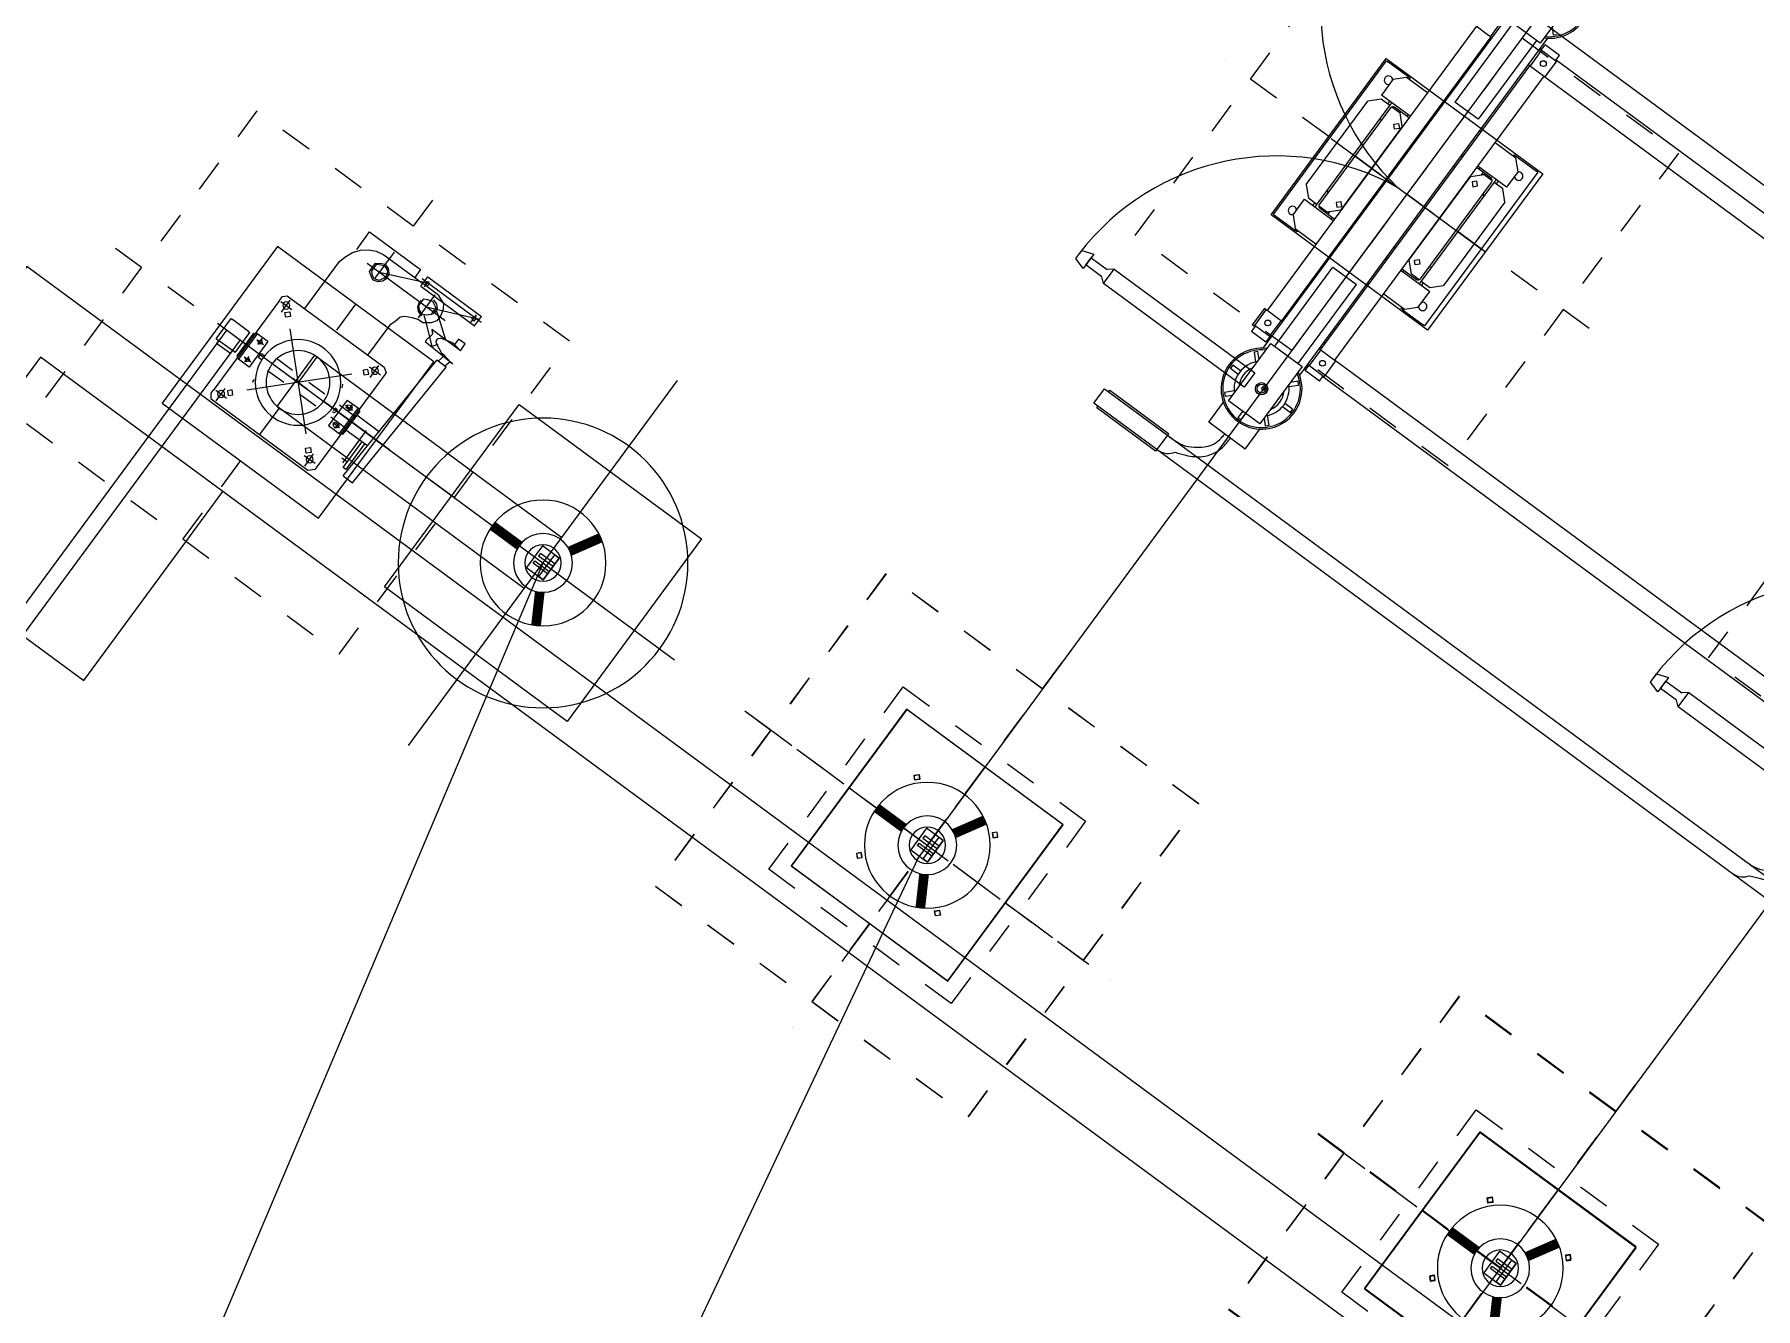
# Model space of a CAD drawing. Header units: metres. Extents: x 432095 to 435012, y 2470938 to 2473256.
# Drawn here: x 433752.63 to 433757.95, y 2471306.19 to 2471310.12 of the extents above; entities that cross this region are included whole.
import ezdxf

# ---------------------------------------------------------------- set-up
doc = ezdxf.new("R2010")
doc.units = ezdxf.units.M
doc.header["$MEASUREMENT"] = 0
doc.set_wipeout_variables(frame=1)
for name, pattern in [('MB D$0$DASHDOT', [1, 0.5, -0.25, 0, -0.25]), ('MB D$0$DASHED', [19.05, 12.7, -6.35]), ('MB D$0$HIDDEN', [0.375, 0.25, -0.125])]:
    doc.linetypes.add(name, pattern=pattern)
doc.layers.add('cong trinh tram 110kv', color=7, linetype='Continuous', lineweight=5)
doc.layers.add('MB D$0$net dut du kien lam', color=8, linetype='MB D$0$HIDDEN', lineweight=20)
doc.layers.add('MB D$0$4-Net thay', color=4, linetype='Continuous')
doc.layers.add('MB D$0$muong cap', color=4, linetype='Continuous')

# ---------------------------------------------------------------- blocks, each defined once
blk = doc.blocks.new('MB D$0$Mong TB')
at = {"layer": 'cong trinh tram 110kv', "linetype": 'MB D$0$HIDDEN', "ltscale": 1.5}
for p, q in [((0, -700.1), (0, 699.9)), ((700, -0.1), (-700, -0.1))]:
    blk.add_line(p, q, dxfattribs=at)
at = {"layer": 'cong trinh tram 110kv', "linetype": 'MB D$0$HIDDEN'}
blk.add_lwpolyline([(-600, -600.1), (600, -600.1), (600, 599.9), (-600, 599.9)], close=True, dxfattribs=at)
at = {"layer": 'cong trinh tram 110kv'}
for points in [[(-300, -300.1), (300, -300.1), (300, 299.9), (-300, 299.9)], [(-150, 160.5), (-139.4, 149.9), (-150, 139.3), (-160.6, 149.9)], [(150, 160.5), (139.4, 149.9), (150, 139.3), (160.6, 149.9)], [(-150, -160.7), (-139.4, -150.1), (-150, -139.5), (-160.6, -150.1)], [(150, -160.7), (139.4, -150.1), (150, -139.5), (160.6, -150.1)]]:
    blk.add_lwpolyline(points, close=True, dxfattribs=at)
blk = doc.blocks.new('*U37')
at = {"color": 8}
blk.add_wipeout([(950, -140), (950, 680), (-250, 680), (-250, -140)], dxfattribs=at).dxf.layer = 'MB D$0$4-Net thay'
at = {"layer": 'MB D$0$4-Net thay', "color": 8}
for centre in [(0, 260), (700, 260)]:
    blk.add_circle(centre, 10, dxfattribs=at)
blk = doc.blocks.new('*U38')
at = {"layer": 'MB D$0$muong cap', "color": 0, "linetype": 'ByBlock', "lineweight": -2, "transparency": 16777216}
blk.add_blockref('*U37', (3618, 0), dxfattribs=at)
blk = doc.blocks.new('MB D$0$CSV')
at = {"layer": 'cong trinh tram 110kv', "linetype": 'MB D$0$DASHDOT', "ltscale": 0.5}
for p, q in [((0, 445.8), (0, -445.8)), ((619.8, 0), (-619.8, 0))]:
    blk.add_line(p, q, dxfattribs=at)
at = {"layer": 'cong trinh tram 110kv', "linetype": 'MB D$0$DASHED'}
blk.add_lwpolyline([(349.8, -349.8), (349.8, -349.8), (349.8, 349.8), (-349.8, 349.8), (-349.8, -349.8), (349.8, -349.8)], dxfattribs=at)
at = {"layer": 'cong trinh tram 110kv', "linetype": 'ByBlock', "ltscale": 0.1, "const_width": 30}
for points in [[(-45.4, 78.6), (-97.2, 168.3)], [(90.7, 0), (194.4, 0)], [(-45.4, -78.6), (-97.2, -168.3)]]:
    blk.add_lwpolyline(points, dxfattribs=at)
at = {"layer": 'cong trinh tram 110kv', "linetype": 'ByBlock', "ltscale": 0.1}
for points in [[(-30.9, 41.5), (33.1, 41.5), (33.1, -41.5), (-30.9, -41.5)], [(-30.9, -41.5), (-14.4, -41.5), (-14.4, 41.5), (-30.9, 41.5)], [(-30.9, 19), (24.1, 19), (24.1, 9.9), (-30.9, 9.9)], [(-30.9, -19), (24.1, -19), (24.1, -9.9), (-30.9, -9.9)]]:
    blk.add_lwpolyline(points, close=True, dxfattribs=at)
for radius in [194.4, 90.7, 56.4]:
    blk.add_circle((0, 0), radius, dxfattribs=at)
blk = doc.blocks.new('MB D$0$MBA 63')
blk.add_lwpolyline([(98299.6, 25212.3), (99024.7, 25212.3), (99024.7, 25912.5), (98299.6, 25912.5)], close=True)
at = {"layer": 'MB D$0$net dut du kien lam', "color": 0, "linetype": 'ByBlock', "ltscale": 3}
for points in [[(106699.6, 25012.3), (106699.6, 36012.3), (98099.6, 36012.3), (98099.6, 25012.3)], [(106499.6, 25212.3), (106499.6, 35812.3), (98299.6, 35812.3), (98299.6, 25212.3)]]:
    blk.add_lwpolyline(points, close=True, dxfattribs=at)
blk = doc.blocks.new('72kv')
at = {"layer": 'cong trinh tram 110kv', "ltscale": 0.2}
for p, q in [((34220.8, 44710.3), (34220.8, 46462.8)), ((33520.8, 45958.8), (34920.8, 45958.8))]:
    blk.add_line(p, q, dxfattribs=at)
at = {"layer": 'cong trinh tram 110kv'}
for p, q in [((34122.8, 45958.8), (34122.8, 45010.4)), ((34318.8, 45010.4), (34318.8, 45958.8)), ((34122.8, 45010.4), (34318.8, 45010.4))]:
    blk.add_line(p, q, dxfattribs=at)
at = {"layer": 'cong trinh tram 110kv', "linetype": 'ByBlock', "lineweight": -2}
for p, q in [((34071.3, 45338.5), (34530.2, 45359.1)), ((34220.8, 45369.4), (34220.8, 45116.8)), ((34550.8, 45359.1), (34530.2, 45353.9)), ((34530.2, 45359.1), (34530.2, 45323)), ((34555.9, 45259.7), (34550.8, 45369.4)), ((34550.8, 45359.1), (34550.8, 45369.4)), ((34555.9, 45333.3), (34550.8, 45359.1)), ((34597.2, 45364.3), (34602.3, 45338.5)), ((34597.2, 45364.3), (34623, 45364.3)), ((34597.2, 45364.3), (34597.2, 45254.6)), ((34623, 45364.3), (34623, 45338.5)), ((34643.6, 45199.3), (34710.6, 45353.9)), ((34684.8, 45147.7), (34684.8, 45353.9)), ((34684.8, 45353.9), (34720.9, 45353.9)), ((34705.5, 45364.3), (34705.5, 45137.4)), ((34720.9, 45147.7), (34720.9, 45353.9)), ((34071.3, 45302.4), (34071.3, 45338.5)), ((34071.3, 45302.4), (34530.2, 45323)), ((34189.8, 45307.5), (34189.8, 45225)), ((34246.6, 45312.7), (34246.6, 45225)), ((34530.2, 45328.2), (34555.9, 45333.3)), ((34555.9, 45333.3), (34555.9, 45323)), ((34555.9, 45323), (34571.4, 45292.1)), ((34602.3, 45328.2), (34592, 45292.1)), ((34638.4, 45250.8), (34597.2, 45307.5)), ((34602.3, 45338.5), (34602.3, 45328.2)), ((34623, 45338.5), (34602.3, 45338.5)), ((34684.8, 45338.5), (34715.8, 45338.5)), ((34700.3, 45343.6), (34695.2, 45343.6)), ((34695.2, 45343.6), (34695.2, 45338.5)), ((34695.2, 45338.5), (34695.2, 45338.5)), ((34695.2, 45338.5), (34700.3, 45333.3)), ((34705.5, 45343.6), (34700.3, 45343.6)), ((34700.3, 45333.3), (34705.5, 45338.5)), ((34710.6, 45338.5), (34705.5, 45343.6)), ((34705.5, 45338.5), (34710.6, 45338.5)), ((34189.8, 45297.2), (34091.9, 45297.2)), ((34091.9, 45297.2), (34091.9, 45286.9)), ((34091.9, 45286.9), (34189.8, 45286.9)), ((34225.9, 45276.6), (34102.2, 45276.6)), ((34112.5, 45286.9), (34112.5, 45266.3)), ((34571.4, 45297.2), (34555.9, 45286.9)), ((34555.9, 45286.9), (34602.3, 45230.2)), ((34561.1, 45259.7), (34555.9, 45259.7)), ((34586.9, 45264.9), (34561.1, 45259.7)), ((34571.4, 45292.1), (34576.6, 45286.9)), ((34576.6, 45286.9), (34586.9, 45286.9)), ((34586.9, 45286.9), (34592, 45292.1)), ((34592, 45259.7), (34586.9, 45264.9)), ((34597.2, 45254.6), (34592, 45259.7)), ((34628.1, 45250.8), (34612.7, 45240.5)), ((34648.8, 45250.8), (34628.1, 45250.8)), ((34653.9, 45230.2), (34638.4, 45250.8)), ((34643.6, 45271.4), (34643.6, 44972.4)), ((34669.4, 45245.7), (34648.8, 45250.8)), ((34684.8, 45235.3), (34669.4, 45245.7)), ((34035.2, 45219.9), (34019.7, 45204.4)), ((34019.7, 45204.4), (34019.7, 44848.6)), ((34045.5, 45219.9), (34035.2, 45219.9)), ((34390.9, 45219.9), (34045.5, 45219.9)), ((34050.9, 45168), (34050.9, 45209.3)), ((34169.2, 45173.5), (34169.2, 45219.9)), ((34267.2, 45219.9), (34169.2, 45219.9)), ((34267.2, 45214.7), (34169.2, 45214.7)), ((34174.4, 45219.9), (34174.4, 45225)), ((34262, 45225), (34174.4, 45225)), ((34179.5, 45199.3), (34174.4, 45194.1)), ((34195, 45194.1), (34174.4, 45194.1)), ((34174.4, 45194.1), (34179.5, 45183.8)), ((34184.7, 45199.3), (34179.5, 45199.3)), ((34184.7, 45178.6), (34184.7, 45204.4)), ((34189.8, 45199.3), (34184.7, 45199.3)), ((34189.8, 45194.1), (34189.8, 45199.3)), ((34189.8, 45183.8), (34189.8, 45194.1)), ((34195, 45219.9), (34195, 45225)), ((34195, 45163.2), (34195, 45219.9)), ((34241.4, 45219.9), (34241.4, 45225)), ((34241.4, 45163.2), (34241.4, 45219.9)), ((34267.2, 45194.1), (34241.4, 45194.1)), ((34251.7, 45199.3), (34246.6, 45199.3)), ((34246.6, 45199.3), (34246.6, 45194.1)), ((34246.6, 45194.1), (34246.6, 45183.8)), ((34251.7, 45178.6), (34251.7, 45204.4)), ((34256.9, 45199.3), (34251.7, 45199.3)), ((34262, 45194.1), (34256.9, 45199.3)), ((34256.9, 45183.8), (34262, 45194.1)), ((34262, 45219.9), (34262, 45225)), ((34267.2, 45173.5), (34267.2, 45219.9)), ((34406.4, 45219.9), (34390.9, 45219.9)), ((34390.9, 45168), (34390.9, 45209.3)), ((34416.7, 45204.4), (34406.4, 45219.9)), ((34416.7, 45194.1), (34416.7, 45204.4)), ((34416.7, 44848.6), (34416.7, 45194.1)), ((34592, 45183.8), (34597.2, 45199.3)), ((34612.7, 45240.5), (34597.2, 45219.9)), ((34597.2, 45219.9), (34597.2, 45199.3)), ((34602.3, 45230.2), (34617.8, 45209.6)), ((34602.3, 45199.3), (34690, 45199.3)), ((34612.7, 45204.4), (34617.8, 45188.9)), ((34623, 45214.7), (34617.8, 45204.4)), ((34617.8, 45204.4), (34623, 45188.9)), ((34633.3, 45225), (34623, 45214.7)), ((34643.6, 45225), (34633.3, 45225)), ((34638.4, 45230.2), (34638.4, 45225)), ((34659.1, 45230.2), (34643.6, 45230.2)), ((34659.1, 45225), (34643.6, 45225)), ((34648.8, 45230.2), (34648.8, 45225)), ((34669.4, 45219.9), (34659.1, 45230.2)), ((34664.2, 45214.7), (34659.1, 45225)), ((34669.4, 45204.4), (34664.2, 45214.7)), ((34664.2, 45188.9), (34669.4, 45204.4)), ((34674.5, 45204.4), (34669.4, 45219.9)), ((34684.8, 45235.3), (34695.2, 45209.6)), ((34695.2, 45209.6), (34695.2, 45147.7)), ((34025.2, 45188.6), (34071.6, 45188.6)), ((34267.2, 45173.5), (34169.2, 45173.5)), ((34179.5, 45183.8), (34184.7, 45183.8)), ((34184.7, 45183.8), (34189.8, 45183.8)), ((34220.8, 45168.3), (34210.5, 45163.2)), ((34210.5, 45163.2), (34210.5, 45158)), ((34220.8, 45158), (34215.6, 45158)), ((34225.9, 45163.2), (34220.8, 45168.3)), ((34225.9, 45158), (34225.9, 45163.2)), ((34246.6, 45183.8), (34251.7, 45183.8)), ((34251.7, 45183.8), (34256.9, 45183.8)), ((34365.2, 45188.6), (34411.6, 45188.6)), ((34416.7, 45142.5), (34535.3, 45142.5)), ((34535.3, 45142.5), (34550.8, 45147.7)), ((34550.8, 45147.7), (34571.4, 45152.8)), ((34571.4, 45152.8), (34581.7, 45163.2)), ((34581.7, 45163.2), (34592, 45183.8)), ((34617.8, 45188.9), (34628.1, 45178.6)), ((34623, 45188.9), (34633.3, 45178.6)), ((34628.1, 45178.6), (34643.6, 45173.5)), ((34633.3, 45178.6), (34643.6, 45178.6)), ((34638.4, 45178.6), (34638.4, 45173.5)), ((34643.6, 45178.6), (34659.1, 45178.6)), ((34643.6, 45018.8), (34705.5, 45158)), ((34648.8, 45178.6), (34648.8, 45173.5)), ((34659.1, 45178.6), (34664.2, 45188.9)), ((34684.8, 45147.7), (34720.9, 45147.7)), ((34690, 45158), (34710.6, 45158)), ((34705.5, 45163.2), (34695.2, 45163.2)), ((34695.2, 45163.2), (34695.2, 45158)), ((34695.2, 45158), (34695.2, 45158)), ((34695.2, 45158), (34705.5, 45152.8)), ((34695.2, 45121.9), (34695.2, 45147.7)), ((34710.6, 45158), (34705.5, 45163.2)), ((34705.5, 45163.2), (34705.5, 45163.2)), ((34705.5, 45152.8), (34705.5, 45158)), ((34705.5, 45158), (34710.6, 45158)), ((34339.4, 45137.4), (34107.3, 44905.3)), ((34339.4, 44900.2), (34107.3, 45132.2)), ((34195, 45044.6), (34195, 45106.4)), ((34241.4, 45044.6), (34241.4, 45106.4)), ((34298.1, 45132.2), (34287.8, 45137.4)), ((34695.2, 44998.2), (34695.2, 45121.9)), ((34726.1, 45116.8), (34695.2, 45116.8)), ((34726.1, 45116.8), (34695.2, 45116.8)), ((34726.1, 44920.8), (34726.1, 45116.8)), ((34726.1, 44920.8), (34726.1, 45116.8)), ((34220.8, 45054.9), (34220.8, 44998.2)), ((34617.8, 45034.3), (34612.7, 45018.8)), ((34628.1, 45044.6), (34617.8, 45034.3)), ((34623, 45034.3), (34617.8, 45018.8)), ((34633.3, 45039.4), (34623, 45034.3)), ((34643.6, 45049.7), (34628.1, 45044.6)), ((34643.6, 45044.6), (34633.3, 45039.4)), ((34638.4, 45049.7), (34638.4, 45044.6)), ((34659.1, 45044.6), (34643.6, 45049.7)), ((34659.1, 45039.4), (34643.6, 45044.6)), ((34653.9, 45049.7), (34653.9, 45044.6)), ((34669.4, 45034.3), (34659.1, 45044.6)), ((34664.2, 45034.3), (34659.1, 45039.4)), ((34669.4, 45018.8), (34664.2, 45034.3)), ((34674.5, 45018.8), (34669.4, 45034.3)), ((34195, 44920.8), (34195, 44982.7)), ((34241.4, 44920.8), (34241.4, 44982.7)), ((34612.7, 45018.8), (34617.8, 45008.5)), ((34617.8, 45018.8), (34623, 45008.5)), ((34617.8, 45008.5), (34628.1, 44993)), ((34623, 45008.5), (34633.3, 44998.2)), ((34628.1, 44993), (34643.6, 44993)), ((34633.3, 44998.2), (34643.6, 44998.2)), ((34638.4, 44998.2), (34638.4, 44993)), ((34643.6, 44998.2), (34659.1, 44998.2)), ((34643.6, 44993), (34659.1, 44993)), ((34653.9, 44998.2), (34653.9, 44993)), ((34659.1, 44993), (34669.4, 45008.5)), ((34659.1, 44998.2), (34664.2, 45008.5)), ((34664.2, 45008.5), (34669.4, 45018.8)), ((34669.4, 45008.5), (34674.5, 45018.8)), ((34690, 44972.4), (34695.2, 44998.2)), ((34643.6, 44915.7), (34664.2, 44931.1)), ((34664.2, 44931.1), (34679.7, 44951.8)), ((34679.7, 44951.8), (34690, 44972.4)), ((34138.3, 44905.3), (34148.6, 44905.3)), ((34210.5, 44884.7), (34210.5, 44874.4)), ((34210.5, 44874.4), (34220.8, 44874.4)), ((34220.8, 44874.4), (34225.9, 44874.4)), ((34225.9, 44874.4), (34225.9, 44884.7)), ((34416.7, 44900.2), (34597.2, 44900.2)), ((34597.2, 44900.2), (34617.8, 44905.3)), ((34617.8, 44905.3), (34643.6, 44915.7)), ((34659.1, 44920.8), (34726.1, 44920.8)), ((34659.1, 44920.8), (34726.1, 44920.8)), ((34019.7, 44848.6), (34019.7, 44833.2)), ((34019.7, 44833.2), (34035.2, 44822.8)), ((34025.2, 44848.6), (34071.6, 44848.6)), ((34035.2, 44822.8), (34045.5, 44822.8)), ((34390.9, 44822.8), (34045.5, 44822.8)), ((34050.9, 44828), (34050.9, 44869.3)), ((34169.2, 44869.3), (34169.2, 44822.8)), ((34267.2, 44869.3), (34169.2, 44869.3)), ((34267.2, 44828), (34169.2, 44828)), ((34267.2, 44822.8), (34169.2, 44822.8)), ((34179.5, 44853.8), (34174.4, 44848.6)), ((34195, 44848.6), (34174.4, 44848.6)), ((34174.4, 44848.6), (34179.5, 44848.6)), ((34174.4, 44817.7), (34174.4, 44822.8)), ((34184.7, 44858.9), (34179.5, 44853.8)), ((34179.5, 44848.6), (34184.7, 44843.5)), ((34184.7, 44864.1), (34184.7, 44838.3)), ((34189.8, 44853.8), (34184.7, 44858.9)), ((34184.7, 44843.5), (34189.8, 44848.6)), ((34189.8, 44848.6), (34189.8, 44853.8)), ((34189.8, 44848.6), (34189.8, 44848.6)), ((34267.2, 44848.6), (34241.4, 44848.6)), ((34251.7, 44858.9), (34246.6, 44853.8)), ((34246.6, 44853.8), (34246.6, 44848.6)), ((34246.6, 44848.6), (34246.6, 44848.6)), ((34246.6, 44848.6), (34251.7, 44843.5)), ((34251.7, 44864.1), (34251.7, 44838.3)), ((34256.9, 44853.8), (34251.7, 44858.9)), ((34251.7, 44843.5), (34256.9, 44848.6)), ((34262, 44848.6), (34256.9, 44853.8)), ((34256.9, 44848.6), (34262, 44848.6)), ((34262, 44817.7), (34262, 44822.8)), ((34267.2, 44869.3), (34267.2, 44822.8)), ((34365.2, 44848.6), (34411.6, 44848.6)), ((34390.9, 44828), (34390.9, 44869.3)), ((34390.9, 44822.8), (34406.4, 44822.8)), ((34406.4, 44822.8), (34416.7, 44833.2)), ((34416.7, 44833.2), (34416.7, 44848.6)), ((32653.8, 44797.1), (32653.8, 44745.5)), ((34220.8, 44797.1), (32653.8, 44797.1)), ((34179.5, 44797.1), (34169.2, 44797.1)), ((34169.2, 44745.5), (34169.2, 44797.1)), ((34262, 44817.7), (34174.4, 44817.7)), ((34179.5, 44807.4), (34179.5, 44807.4)), ((34179.5, 44807.4), (34179.5, 44802.2)), ((34179.5, 44807.4), (34256.9, 44807.4)), ((34179.5, 44802.2), (34179.5, 44740.3)), ((34256.9, 44802.2), (34256.9, 44807.4)), ((34256.9, 44807.4), (34256.9, 44807.4)), ((34256.9, 44802.2), (34256.9, 44740.3)), ((34220.8, 44745.5), (32653.8, 44745.5)), ((34169.2, 44745.5), (34179.5, 44745.5)), ((34179.5, 44740.3), (34179.5, 44735.2)), ((34179.5, 44735.2), (34256.9, 44735.2)), ((34256.9, 44735.2), (34256.9, 44740.3))]:
    blk.add_line(p, q, dxfattribs=at)
at = {"layer": 'cong trinh tram 110kv', "linetype": 'ByBlock'}
blk.add_lwpolyline([(33870.8, 45608.8), (34570.8, 45608.8), (34570.8, 46308.8), (33870.8, 46308.8)], close=True, dxfattribs=at)
at = {"layer": 'cong trinh tram 110kv', "linetype": 'ByBlock', "ltscale": 0.1, "const_width": 30}
for points in [[(34142.2, 46004.2), (34052.5, 46056)], [(34299.4, 46004.2), (34389.1, 46056)], [(34220.8, 45868.1), (34220.8, 45764.5)]]:
    blk.add_lwpolyline(points, dxfattribs=at)
at = {"layer": 'cong trinh tram 110kv', "linetype": 'ByBlock', "ltscale": 0.1}
for points in [[(34262.2, 45989.8), (34262.2, 45925.7), (34179.3, 45925.7), (34179.3, 45989.8)], [(34179.3, 45989.8), (34179.3, 45973.3), (34262.2, 45973.3), (34262.2, 45989.8)], [(34201.8, 45989.8), (34201.8, 45934.7), (34210.9, 45934.7), (34210.9, 45989.8)], [(34239.8, 45989.8), (34239.8, 45934.7), (34230.7, 45934.7), (34230.7, 45989.8)]]:
    blk.add_lwpolyline(points, close=True, dxfattribs=at)
at = {"layer": 'cong trinh tram 110kv', "ltscale": 1500}
blk.add_circle((34220.8, 45958.8), 447.4, dxfattribs=at)
at = {"layer": 'cong trinh tram 110kv', "linetype": 'ByBlock', "ltscale": 0.1}
for radius in [194.4, 90.7, 56.4]:
    blk.add_circle((34220.8, 45958.8), radius, dxfattribs=at)
at = {"layer": 'cong trinh tram 110kv', "linetype": 'ByBlock', "lineweight": -2}
for centre in [(34050.9, 45188.6), (34390.9, 45188.6), (34050.9, 44848.6), (34390.9, 44848.6)]:
    blk.add_circle(centre, 11, dxfattribs=at)
at = {"layer": 'cong trinh tram 110kv'}
for radius in [132.2, 98.5]:
    blk.add_circle((34220.8, 45018.8), radius, dxfattribs=at)
blk = doc.blocks.new('MB D$0$DCL2L')
at = {"layer": 'cong trinh tram 110kv', "linetype": 'ByBlock'}
for p, q in [((2135, 930), (2135, 853.6)), ((2135, 930), (2275, 930)), ((2275, 930), (2275, 853.6)), ((2211, 865), (2199, 865)), ((2199, 865), (2199, 840)), ((2211, 840), (2211, 865)), ((2127.9, 835.6), (2119.4, 827.1)), ((2119.4, 827.1), (2140.8, 805.7)), ((2145, 818.5), (2127.9, 835.6)), ((2145, 840), (2265, 840)), ((2145, 620), (2145, 840)), ((2265, 840), (2265, 620)), ((2282.1, 835.6), (2265, 818.5)), ((2269.2, 805.7), (2290.6, 827.1)), ((2290.6, 827.1), (2282.1, 835.6)), ((585.6, 777.7), (602.4, 763.8)), ((2120.2, 756), (2090, 756)), ((2090, 756), (2090, 744)), ((2196, 750), (2205, 750)), ((2196, 741), (2196, 750)), ((2205, 750), (2205, 741)), ((2320, 756), (2289.8, 756)), ((2320, 744), (2320, 756)), ((2790.6, 777.7), (2807.4, 763.8)), ((585.6, 722.3), (602.4, 736.2)), ((2090, 744), (2120.2, 744)), ((2140.8, 694.3), (2119.4, 672.9)), ((2205, 741), (2196, 741)), ((2290.6, 672.9), (2269.2, 694.3)), ((2289.8, 744), (2320, 744)), ((2790.6, 722.3), (2807.4, 736.2)), ((2119.4, 672.9), (2127.9, 664.4)), ((2127.9, 664.4), (2145, 681.5)), ((2135, 646.4), (2135, -646.4)), ((2265, 681.5), (2282.1, 664.4)), ((2275, 646.4), (2275, -646.4)), ((2282.1, 664.4), (2290.6, 672.9)), ((130, 608), (2075, 608)), ((2072, 605), (2074, 605)), ((2072, 545), (2072, 605)), ((2122, 605), (2074, 605)), ((2075, 625), (2075, 605)), ((2075, 625), (2130, 625)), ((2129, 605), (2122, 605)), ((2129, 605), (2131, 605)), ((2129, 545), (2129, 605)), ((2130, 625), (2130, 605)), ((2130, 608), (2135, 608)), ((2135, 605), (2131, 605)), ((2265, 620), (2145, 620)), ((2160, 620), (2160, 317)), ((2250, 620), (2250, 317)), ((2275, 608), (2280, 608)), ((2275, 605), (2279, 605)), ((2281, 605), (2279, 605)), ((2335, 625), (2280, 625)), ((2280, 605), (2280, 625)), ((2281, 605), (2281, 545)), ((2281, 605), (2288, 605)), ((2288, 605), (2336, 605)), ((2335, 605), (2335, 625)), ((2335, 608), (2345, 608)), ((2338, 605), (2336, 605)), ((2338, 605), (2338, 545)), ((2345, 545), (2345, 608)), ((133, 545), (2072, 545)), ((2072, 545), (2074, 545)), ((2122, 545), (2074, 545)), ((2075, 545), (2075, -545)), ((2129, 545), (2122, 545)), ((2129, 545), (2131, 545)), ((2130, 545), (2130, -545)), ((2135, 545), (2131, 545)), ((2275, 545), (2279, 545)), ((2281, 545), (2279, 545)), ((2280, -545), (2280, 545)), ((2281, 545), (2288, 545)), ((2288, 545), (2336, 545)), ((2335, -545), (2335, 545)), ((2338, 545), (2336, 545)), ((2338, 545), (2345, 545)), ((1915, 295), (1920, 295)), ((1915, -295), (1915, 295)), ((1986, 295), (1920, 295)), ((1995, 290), (1965, 260)), ((1996.2, 295), (1986, 295)), ((2075, 290), (1995, 290)), ((1996.2, 295), (2005, 295)), ((1997, 290), (1997, 291)), ((2005, 295), (2005, 290)), ((2135, 290), (2130, 290)), ((2250, 317), (2160, 317)), ((2200, -317), (2200, 317)), ((2280, 290), (2275, 290)), ((2415, 290), (2335, 290)), ((2405, 295), (2413.8, 295)), ((2405, 290), (2405, 295)), ((2413, 291), (2413, 290)), ((2413.8, 295), (2424, 295)), ((2445, 260), (2415, 290)), ((2424, 295), (2490, 295)), ((2495, 295), (2490, 295)), ((2495, 295), (2495, -295)), ((1965, 260), (1965, 200)), ((2445, 260), (2445, 200)), ((1972, 190), (1942, 160)), ((1942, -160), (1942, 160)), ((2075, 200), (1965, 200)), ((2005, 190), (1972, 190)), ((1997, 190), (1997, 200)), ((2005, 190), (2005, 200)), ((2005, -190), (2005, 190)), ((2011, 185), (2011, 141.5)), ((2012.5, 190), (2044, 190)), ((2015.3, 192.7), (2015.3, 190)), ((2063.5, 194), (2020, 194)), ((2074, 160), (2044, 190)), ((2075, 194), (2063.5, 194)), ((2068, 200), (2068, 198.5)), ((2074, 160), (2074, -160)), ((2135, 200), (2130, 200)), ((2135, 194), (2130, 194)), ((2280, 200), (2275, 200)), ((2280, 194), (2275, 194)), ((2445, 200), (2335, 200)), ((2346.5, 194), (2335, 194)), ((2366, 190), (2336, 160)), ((2336, -160), (2336, 160)), ((2342, 198.5), (2342, 200)), ((2390, 194), (2346.5, 194)), ((2359.3, 194), (2359.3, 183.3)), ((2397.5, 190), (2366, 190)), ((2387.6, 193), (2387.6, 194)), ((2399, 141.5), (2399, 185)), ((2405, 200), (2405, 190)), ((2405, 190), (2405, -190)), ((2405, 190), (2438, 190)), ((2413, 200), (2413, 190)), ((2468, 160), (2438, 190)), ((2468, 160), (2468, -160)), ((2006.5, 137), (2005, 137)), ((2011, 141.5), (2011, -141.5)), ((2075, 154), (2074, 154)), ((2135, 154), (2130, 154)), ((2280, 154), (2275, 154)), ((2336, 154), (2335, 154)), ((2399, -141.5), (2399, 141.5)), ((2405, 137), (2403.5, 137)), ((2490, 0), (1910, 0)), ((2005, -137), (2006.5, -137)), ((2011, -141.5), (2011, -185)), ((2074, -154), (2075, -154)), ((2130, -154), (2135, -154)), ((2275, -154), (2280, -154)), ((2335, -154), (2336, -154)), ((2399, -185), (2399, -141.5)), ((2403.5, -137), (2405, -137)), ((1942, -160), (1972, -190)), ((1965, -260), (1965, -200)), ((1965, -200), (2075, -200)), ((2005, -190), (1972, -190)), ((1997, -200), (1997, -190)), ((2005, -200), (2005, -190)), ((2012.5, -190), (2044, -190)), ((2020, -194), (2063.5, -194)), ((2022.4, -193), (2022.4, -194)), ((2044, -190), (2074, -160)), ((2050.7, -194), (2050.7, -183.3)), ((2063.5, -194), (2075, -194)), ((2068, -198.5), (2068, -200)), ((2130, -194), (2135, -194)), ((2130, -200), (2135, -200)), ((2275, -194), (2280, -194)), ((2275, -200), (2280, -200)), ((2335, -194), (2346.5, -194)), ((2335, -200), (2445, -200)), ((2336, -160), (2366, -190)), ((2342, -200), (2342, -198.5)), ((2346.5, -194), (2390, -194)), ((2397.5, -190), (2366, -190)), ((2394.7, -192.7), (2394.7, -190)), ((2405, -190), (2405, -200)), ((2405, -190), (2438, -190)), ((2413, -190), (2413, -200)), ((2438, -190), (2468, -160)), ((2445, -260), (2445, -200)), ((1965, -260), (1995, -290)), ((2415, -290), (2445, -260)), ((1915, -295), (1920, -295)), ((1986, -295), (1920, -295)), ((1996.2, -295), (1986, -295)), ((1995, -290), (2075, -290)), ((2005, -295), (1996.2, -295)), ((1997, -291), (1997, -290)), ((2005, -290), (2005, -295)), ((2130, -290), (2135, -290)), ((2160, -317), (2250, -317)), ((2160, -620), (2160, -317)), ((2250, -620), (2250, -317)), ((2275, -290), (2280, -290)), ((2335, -290), (2415, -290)), ((2405, -295), (2405, -290)), ((2413.8, -295), (2405, -295)), ((2413, -290), (2413, -291)), ((2413.8, -295), (2424, -295)), ((2424, -295), (2490, -295)), ((2495, -295), (2490, -295)), ((2072, -545), (133, -545)), ((2072, -545), (2074, -545)), ((2072, -605), (2072, -545)), ((2122, -545), (2074, -545)), ((2129, -545), (2122, -545)), ((2129, -545), (2131, -545)), ((2129, -605), (2129, -545)), ((2135, -545), (2131, -545)), ((2275, -545), (2279, -545)), ((2281, -545), (2279, -545)), ((2281, -545), (2281, -605)), ((2281, -545), (2288, -545)), ((2288, -545), (2336, -545)), ((2075, -608), (130, -608)), ((2072, -605), (2074, -605)), ((2122, -605), (2074, -605)), ((2075, -605), (2075, -625)), ((2075, -625), (2130, -625)), ((2129, -605), (2122, -605)), ((2129, -605), (2131, -605)), ((2130, -605), (2130, -625)), ((2135, -608), (2130, -608)), ((2135, -605), (2131, -605)), ((2145, -620), (2265, -620)), ((2145, -840), (2145, -620)), ((2127.9, -664.4), (2119.4, -672.9)), ((2145, -681.5), (2127.9, -664.4))]:
    blk.add_line(p, q, dxfattribs=at)
for points in [[(2595.4, 1093.2), (2595.4, 1038.2), (-2045.9, 1038.2), (-2045.9, 1093.2)], [(2595.4, 1093.2), (2595.4, 1038.2), (2354.1, 1038.2), (2354.1, 1093.2)], [(585.6, 777.7), (585.6, 722.3), (46.1, 722.3), (46.1, 777.7)], [(700.4, 766.9), (700.4, 735.4), (663.5, 722.3), (663.5, 777.7)], [(2790.6, 777.7), (2790.6, 722.3), (2251.1, 722.3), (2251.1, 777.7)], [(2905.4, 766.9), (2905.4, 735.4), (2868.5, 722.3), (2868.5, 777.7)]]:
    blk.add_lwpolyline(points, close=True, dxfattribs=at)
for points in [[(2354.1, 1093.2), (2354.1, 1099.8), (2579.7, 1099.8), (2579.7, 1093.2)], [(2354.1, 1093.2), (2354.1, 1099.8), (2579.7, 1099.8), (2579.7, 1093.2)], [(2579.7, 1038.2), (2579.7, 1031.5), (2354.1, 1031.5), (2354.1, 1038.2)], [(2579.7, 1038.2), (2579.7, 1031.5), (2354.1, 1031.5), (2354.1, 1038.2)], [(602.4, 763.8), (663.5, 763.8), (663.5, 736.2), (602.4, 736.2)], [(2807.4, 763.8), (2868.5, 763.8), (2868.5, 736.2), (2807.4, 736.2)]]:
    blk.add_lwpolyline(points, dxfattribs=at)
for centre, radius in [((2205, 750), 19), ((2205, 750), 14), ((2100, 575), 9), ((2310, 575), 9), ((2100, -575), 9)]:
    blk.add_circle(centre, radius, dxfattribs=at)
for centre, radius, start, end in [((2205, 750), 125, 298.6854, 241.3146), ((2205, 750), 120, 300, 240), ((2205, 750), 85, 134.9009, 225.0991), ((2205, 750), 85, 314.9009, 45.0991), ((-65.4, 760.6), 766.4, 277.0893, 359.2505), ((2205, 750), 70.1, 148.8599, 211.1401), ((2139.6, 760.6), 766.4, 277.0893, 359.2505), ((2205, 750), 70.1, 328.8599, 31.1401), ((2100, 590), 7, 246.7872, 293.2128), ((2310, 590), 7, 246.7872, 293.2128), ((1986, 291), 11, 0, 21.3237), ((2424, 291), 11, 158.6763, 180), ((1955, 250), 13, 39.7151, 320.2849), ((2455, 250), 13, 219.7151, 140.2849), ((2020, 185), 9, 90, 180), ((2063.5, 198.5), 4.5, 270, 0), ((2346.5, 198.5), 4.5, 180, 270), ((2390, 185), 9, 0, 90), ((2006.5, 141.5), 4.5, 270, 0), ((2403.5, 141.5), 4.5, 180, 270), ((2139.5, -760.6), 766.5, 0.731, 82.9084), ((2006.5, -141.5), 4.5, 0, 90), ((2403.5, -141.5), 4.5, 90, 180), ((2020, -185), 9, 180, 270), ((2063.5, -198.5), 4.5, 0, 90), ((2346.5, -198.5), 4.5, 90, 180), ((2390, -185), 9, 270, 0), ((1955, -250), 13, 39.7151, 320.2849), ((2455, -250), 13, 219.7151, 140.2849), ((1986, -291), 11, 338.6763, 0), ((2424, -291), 11, 180, 201.3237), ((2100, -590), 7, 66.7872, 113.2128), ((2205, -750), 125, 118.6854, 61.3146), ((2205, -750), 120, 120, 60)]:
    blk.add_arc(centre, radius, start, end, dxfattribs=at)
for centre, major_axis, start_param, end_param in [((2366.4, 184), (0, 6), 0.096272, 1.134688), ((2385.5, 193), (0, 3), 3.141593, 4.712389), ((2024.5, -193), (0, 3), 0, 1.570796), ((2043.6, -184), (0, 6), 3.237864, 4.27628)]:
    blk.add_ellipse(centre, major_axis=major_axis, ratio=0.707107, start_param=start_param, end_param=end_param, dxfattribs=at)
for points, knots in [([(98.1, 1066.2), (87.4, 1062.4), (60.5, 1052.7), (15, 1027.5), (-12.8, 978), (-13, 942.8), (-13, 930.1)], [0, 0, 0, 0, 34.058943, 85.88925, 153.134698, 191.010686, 191.010686, 191.010686, 191.010686]), ([(149.1, 1093.2), (137.9, 1091.8), (117.3, 1089.3), (104.1, 1073.5), (98.1, 1066.2)], [0, 0, 0, 0, 32.303094, 59.640389, 59.640389, 59.640389, 59.640389]), ([(2303.1, 1066.2), (2292.4, 1062.4), (2265.5, 1052.7), (2220, 1027.5), (2192.2, 978), (2192, 942.8), (2192, 930.1)], [0, 0, 0, 0, 34.058943, 85.88925, 153.134698, 191.010686, 191.010686, 191.010686, 191.010686]), ([(2354.1, 1093.2), (2342.9, 1091.8), (2322.3, 1089.3), (2309.1, 1073.5), (2303.1, 1066.2)], [0, 0, 0, 0, 32.303094, 59.640389, 59.640389, 59.640389, 59.640389]), ([(149.1, 1038.2), (127.3, 1038.5), (92.1, 1039.1), (47.5, 1011.4), (17.2, 982.4), (9.4, 950.2), (8.6, 935.3), (8.3, 930)], [0, 0, 0, 0, 63.404862, 102.845867, 154.560455, 183.775775, 199.614883, 199.614883, 199.614883, 199.614883]), ([(2354.1, 1038.2), (2332.3, 1038.5), (2297.1, 1039.1), (2252.5, 1011.4), (2222.2, 982.4), (2214.4, 950.2), (2213.6, 935.3), (2213.3, 930)], [0, 0, 0, 0, 63.404862, 102.845867, 154.560455, 183.775775, 199.614883, 199.614883, 199.614883, 199.614883])]:
    blk.add_open_spline(points, degree=3, knots=knots, dxfattribs=at)

msp = doc.modelspace()

# ---------------------------------------------------------------- linework, layer by layer
at = {"layer": 'cong trinh tram 110kv'}
for points in [[(433761.6908, 2471308.2889), (433757.1165, 2471311.6595), (433756.464, 2471310.7739), (433761.0383, 2471307.4033)], [(433752.6957, 2471304.9293), (433754.2042, 2471308.492)]]:
    msp.add_lwpolyline(points, dxfattribs=at)

# ---------------------------------------------------------------- block references
at = {"layer": 'cong trinh tram 110kv', "zscale": 0.001}
for name, p, xscale, yscale, rotation in [('MB D$0$Mong TB', (433753.4474, 2471309.0496), 0.001000000032834317, 0.001000000032834317, 143.6153590623919), ('72kv', (433696.9051, 2471308.2054), -0.001000000045165598, 0.00100000003283925, 233.6153637256497), ('MB D$0$Mong TB', (433755.3906, 2471307.6203), 0.001000000032834317, 0.001000000032834317, 143.6153590623919), ('MB D$0$Mong TB', (433755.3912, 2471307.6198), 0.001000000032834317, 0.001000000032834317, 143.6153590623919), ('MB D$0$CSV', (433755.3913, 2471307.6199), -0.001000000032834317, 0.00100000003283925, 323.6153590623919), ('MB D$0$Mong TB', (433757.1617, 2471306.3153), 0.001000000032834317, 0.001000000032834317, 143.6153590623919), ('MB D$0$CSV', (433757.1612, 2471306.3132), -0.001000000032834317, 0.00100000003283925, 323.6153590623919)]:
    msp.add_blockref(name, p, dxfattribs=dict(at, xscale=xscale, yscale=yscale, rotation=rotation))

# ---------------------------------------------------------------- next in the draw order: block references
at = {"layer": 'cong trinh tram 110kv', "xscale": 0.001000000032834317, "yscale": 0.001000000032834317, "zscale": 0.001, "rotation": 143.6153590623919}
msp.add_blockref('*U38', (433761.6036, 2471308.0054), dxfattribs=at)

# ---------------------------------------------------------------- next in the draw order: linework, layer by layer
at = {"layer": 'cong trinh tram 110kv'}
for points in [[(433760.5811, 2471314.6648), (433760.5811, 2471314.6648), (433759.9057, 2471312.9885), (433758.357, 2471311.6453), (433756.8727, 2471309.6311), (433755.363, 2471307.581), (433753.7239, 2471304.1096)], [(433758.1989, 2471307.7223), (433757.1327, 2471306.2745), (433754.8993, 2471303.2435)]]:
    msp.add_lwpolyline(points, dxfattribs=at)

# ---------------------------------------------------------------- next in the draw order: block references
at = {"layer": 'cong trinh tram 110kv', "zscale": 0.001}
for name, p, xscale, yscale, rotation in [('MB D$0$DCL2L', (433758.6438, 2471308.326), 0.001000000032834317, 0.001000000032834317, 143.6153590623919), ('MB D$0$Mong TB', (433756.8727, 2471309.631), -0.001000000032834317, 0.00100000003283925, 143.6153590623919), ('MB D$0$MBA 63', (433790.6662, 2471403.2202), 0.001000000045165598, 0.00100000003283925, 233.6153637256497), ('MB D$0$Mong TB', (433758.6438, 2471308.326), -0.001000000032834317, 0.00100000003283925, 143.6153590623919), ('MB D$0$Mong TB', (433757.1611, 2471306.3131), 0.001000000032834317, 0.001000000032834317, 143.6153590623919)]:
    msp.add_blockref(name, p, dxfattribs=dict(at, xscale=xscale, yscale=yscale, rotation=rotation))

doc.saveas('drawing.dxf')
